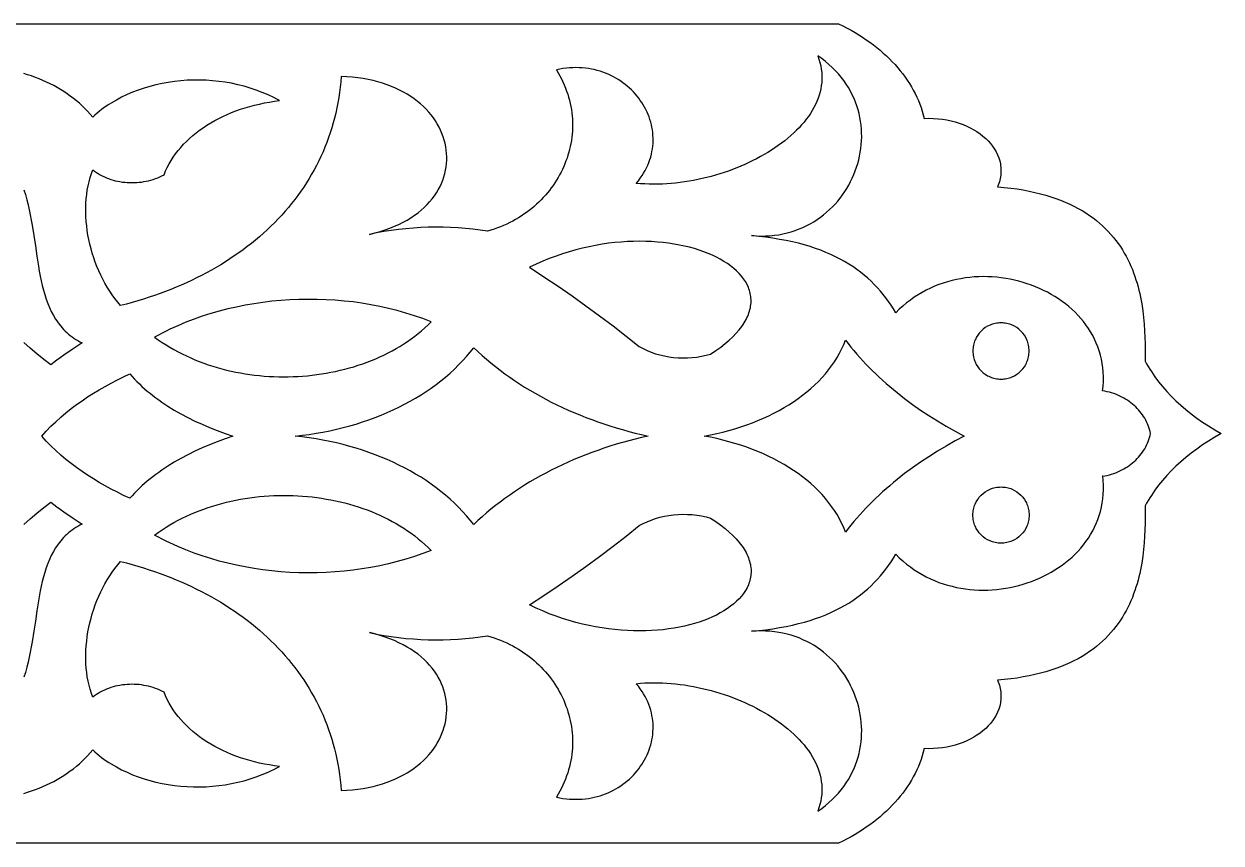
# Model space of a CAD drawing. Extents: x -350 to 350, y -46 to 278.
# Drawn here: x 214.5 to 350, y -46.4 to 46.3 of the extents above; entities that cross this region are included whole.
import ezdxf

# ---------------------------------------------------------------- set-up
doc = ezdxf.new("R2010")
doc.units = 0
doc.layers.add('LAYER_1', color=18, linetype='CONTINUOUS')

msp = doc.modelspace()

# ---------------------------------------------------------------- linework, layer by layer
at = {"layer": 'LAYER_1'}
for points in [[(8.07, 46.3), (306.72, 46.3), (307.2, 46.07), (307.67, 45.83), (308.12, 45.58), (308.57, 45.33), (309.01, 45.06), (309.43, 44.79), (309.85, 44.51), (310.26, 44.23), (310.65, 43.93), (311.03, 43.63), (311.41, 43.33), (311.77, 43.01), (312.12, 42.69), (312.46, 42.37), (312.78, 42.03), (313.1, 41.7), (313.4, 41.35), (313.69, 41), (313.97, 40.65), (314.24, 40.29), (314.49, 39.92), (314.73, 39.55), (314.96, 39.17), (315.17, 38.79), (315.37, 38.41), (315.56, 38.02), (315.74, 37.63), (315.9, 37.23), (316.04, 36.83), (316.18, 36.43), (316.3, 36.02), (316.4, 35.61), (316.93, 35.62), (317.46, 35.61), (317.97, 35.58), (318.47, 35.52), (318.97, 35.44), (319.44, 35.34), (319.91, 35.22), (320.36, 35.08), (320.8, 34.92), (321.22, 34.74), (321.62, 34.54), (322.01, 34.33), (322.37, 34.11), (322.72, 33.86), (323.05, 33.61), (323.36, 33.34), (323.64, 33.06), (323.9, 32.76), (324.14, 32.46), (324.35, 32.14), (324.54, 31.82), (324.7, 31.49), (324.84, 31.15), (324.95, 30.8), (325.03, 30.45), (325.05, 30.27), (325.08, 30.09), (325.09, 29.91), (325.09, 29.72), (325.09, 29.54), (325.08, 29.36), (325.06, 29.17), (325.04, 28.99), (325, 28.8), (324.96, 28.62), (324.91, 28.43), (324.85, 28.24), (324.78, 28.05), (324.7, 27.87), (325.46, 27.8), (326.2, 27.72), (326.91, 27.62), (327.61, 27.51), (328.27, 27.38), (328.92, 27.24), (329.55, 27.09), (330.15, 26.92), (330.74, 26.74), (331.3, 26.55), (331.84, 26.35), (332.37, 26.14), (332.87, 25.91), (333.35, 25.67), (333.82, 25.43), (334.27, 25.17), (334.7, 24.91), (335.11, 24.63), (335.51, 24.35), (335.89, 24.06), (336.25, 23.75), (336.59, 23.45), (336.93, 23.13), (337.24, 22.81), (337.54, 22.48), (337.83, 22.14), (338.1, 21.8), (338.35, 21.45), (338.6, 21.1), (338.83, 20.74), (339.05, 20.37), (339.25, 20.01), (339.44, 19.63), (339.63, 19.26), (339.8, 18.88), (339.96, 18.5), (340.1, 18.12), (340.24, 17.73), (340.37, 17.34), (340.49, 16.95), (340.6, 16.56), (340.7, 16.17), (340.79, 15.78), (340.87, 15.39), (341.02, 14.61), (341.14, 13.84), (341.23, 13.07), (341.3, 12.31), (341.35, 11.56), (341.38, 10.83), (341.4, 10.12), (341.41, 9.43), (341.41, 8.13), (341.57, 7.83), (341.75, 7.54), (341.92, 7.24), (342.11, 6.95), (342.51, 6.37), (342.93, 5.81), (343.38, 5.25), (343.85, 4.71), (344.36, 4.18), (344.89, 3.66), (345.44, 3.15), (346.02, 2.65), (346.63, 2.17), (347.26, 1.7), (347.91, 1.24), (348.58, 0.8), (349.28, 0.37), (350, -0.05), (349.28, -0.47), (348.58, -0.91), (347.91, -1.35), (347.26, -1.81), (346.63, -2.28), (346.02, -2.76), (345.44, -3.26), (344.89, -3.77), (344.36, -4.29), (343.85, -4.82), (343.38, -5.36), (342.93, -5.91), (342.51, -6.48), (342.11, -7.06), (341.92, -7.35), (341.75, -7.64), (341.57, -7.94), (341.41, -8.24), (341.41, -9.54), (341.4, -10.23), (341.38, -10.94), (341.35, -11.67), (341.3, -12.42), (341.23, -13.18), (341.14, -13.94), (341.02, -14.72), (340.87, -15.5), (340.79, -15.89), (340.7, -16.28), (340.6, -16.67), (340.49, -17.06), (340.37, -17.45), (340.24, -17.84), (340.1, -18.22), (339.96, -18.61), (339.8, -18.99), (339.63, -19.37), (339.44, -19.74), (339.25, -20.11), (339.05, -20.48), (338.83, -20.84), (338.6, -21.2), (338.35, -21.56), (338.1, -21.91), (337.83, -22.25), (337.54, -22.58), (337.24, -22.91), (336.93, -23.24), (336.59, -23.55), (336.25, -23.86), (335.89, -24.16), (335.51, -24.46), (335.11, -24.74), (334.7, -25.02), (334.27, -25.28), (333.82, -25.54), (333.35, -25.78), (332.87, -26.02), (332.37, -26.24), (331.84, -26.46), (331.3, -26.66), (330.74, -26.85), (330.15, -27.03), (329.55, -27.19), (328.92, -27.35), (328.27, -27.49), (327.61, -27.61), (326.91, -27.73), (326.2, -27.82), (325.46, -27.91), (324.7, -27.98), (324.78, -28.16), (324.85, -28.35), (324.91, -28.54), (324.96, -28.72), (325, -28.91), (325.04, -29.1), (325.06, -29.28), (325.08, -29.47), (325.09, -29.65), (325.09, -29.83), (325.09, -30.01), (325.08, -30.2), (325.05, -30.38), (325.03, -30.55), (324.95, -30.91), (324.84, -31.25), (324.7, -31.6), (324.54, -31.93), (324.35, -32.25), (324.14, -32.57), (323.9, -32.87), (323.64, -33.16), (323.36, -33.45), (323.05, -33.72), (322.72, -33.97), (322.37, -34.21), (322.01, -34.44), (321.62, -34.65), (321.22, -34.85), (320.8, -35.02), (320.36, -35.18), (319.91, -35.33), (319.44, -35.45), (318.97, -35.55), (318.47, -35.63), (317.97, -35.68), (317.46, -35.72), (316.93, -35.73), (316.4, -35.72), (316.3, -36.13), (316.18, -36.54), (316.04, -36.94), (315.9, -37.34), (315.74, -37.74), (315.56, -38.13), (315.37, -38.52), (315.17, -38.9), (314.96, -39.28), (314.73, -39.66), (314.49, -40.03), (314.24, -40.39), (313.97, -40.75), (313.69, -41.11), (313.4, -41.46), (313.1, -41.8), (312.78, -42.14), (312.46, -42.47), (312.12, -42.8), (311.77, -43.12), (311.41, -43.44), (311.03, -43.74), (310.65, -44.04), (310.26, -44.34), (309.85, -44.62), (309.43, -44.9), (309.01, -45.17), (308.57, -45.44), (308.12, -45.69), (307.67, -45.94), (307.2, -46.18), (306.72, -46.41), (8.07, -46.41)], [(214.49, -40.8), (214.93, -40.66), (215.37, -40.51), (215.8, -40.36), (216.23, -40.19), (216.65, -40.01), (217.07, -39.83), (217.48, -39.63), (217.88, -39.43), (218.27, -39.21), (218.66, -38.99), (219.03, -38.75), (219.4, -38.51), (219.76, -38.25), (220.12, -37.99), (220.46, -37.72), (220.79, -37.43), (221.11, -37.14), (221.42, -36.84), (221.72, -36.52), (222.01, -36.2), (222.29, -35.87), (222.54, -36.09), (222.78, -36.3), (223.04, -36.51), (223.3, -36.71), (223.56, -36.9), (223.83, -37.09), (224.11, -37.28), (224.39, -37.45), (224.97, -37.79), (225.56, -38.11), (226.18, -38.4), (226.8, -38.67), (227.45, -38.92), (228.1, -39.14), (228.77, -39.34), (229.45, -39.52), (230.14, -39.67), (230.84, -39.79), (231.54, -39.89), (232.25, -39.97), (232.97, -40.02), (233.69, -40.05), (234.41, -40.05), (235.13, -40.03), (235.85, -39.98), (236.58, -39.91), (237.29, -39.81), (238.01, -39.68), (238.72, -39.53), (239.42, -39.35), (240.12, -39.15), (240.8, -38.92), (241.48, -38.66), (242.14, -38.38), (242.47, -38.23), (242.8, -38.07), (243.12, -37.9), (243.43, -37.73), (242.86, -37.66), (242.29, -37.57), (241.73, -37.47), (241.17, -37.35), (240.62, -37.22), (240.08, -37.08), (239.55, -36.92), (239.03, -36.75), (238.51, -36.57), (238.01, -36.37), (237.51, -36.16), (237.03, -35.94), (236.56, -35.71), (236.1, -35.47), (235.65, -35.21), (235.22, -34.94), (234.79, -34.67), (234.39, -34.38), (233.99, -34.08), (233.61, -33.77), (233.25, -33.45), (232.9, -33.12), (232.56, -32.78), (232.25, -32.44), (231.95, -32.08), (231.67, -31.71), (231.4, -31.34), (231.16, -30.96), (230.93, -30.57), (230.72, -30.17), (230.53, -29.76), (230.37, -29.35), (230.13, -29.23), (229.89, -29.11), (229.65, -29), (229.4, -28.9), (229.14, -28.82), (228.88, -28.74), (228.62, -28.67), (228.36, -28.61), (228.09, -28.56), (227.82, -28.52), (227.55, -28.48), (227.28, -28.46), (227, -28.45), (226.73, -28.44), (226.46, -28.45), (226.19, -28.46), (225.92, -28.49), (225.65, -28.52), (225.38, -28.56), (225.11, -28.61), (224.85, -28.67), (224.59, -28.74), (224.34, -28.82), (224.09, -28.9), (223.85, -29), (223.61, -29.1), (223.37, -29.21), (223.15, -29.34), (222.92, -29.47), (222.71, -29.6), (222.51, -29.75), (222.31, -29.91), (222.15, -29.47), (222, -29.01), (221.88, -28.55), (221.77, -28.08), (221.68, -27.6), (221.61, -27.11), (221.56, -26.61), (221.52, -26.11), (221.5, -25.61), (221.5, -25.1), (221.52, -24.58), (221.56, -24.07), (221.61, -23.55), (221.67, -23.03), (221.76, -22.51), (221.86, -21.99), (221.97, -21.48), (222.1, -20.97), (222.25, -20.46), (222.41, -19.95), (222.58, -19.45), (222.77, -18.96), (222.98, -18.47), (223.2, -17.99), (223.43, -17.52), (223.68, -17.06), (223.94, -16.61), (224.22, -16.17), (224.5, -15.74), (224.8, -15.33), (225.12, -14.93), (225.45, -14.54), (226.1, -14.71), (226.75, -14.89), (227.4, -15.07), (228.04, -15.26), (228.67, -15.47), (229.3, -15.68), (229.92, -15.89), (230.53, -16.12), (231.13, -16.36), (231.73, -16.6), (232.32, -16.85), (232.91, -17.11), (233.48, -17.38), (234.05, -17.66), (234.62, -17.94), (235.17, -18.23), (235.72, -18.53), (236.25, -18.84), (236.78, -19.15), (237.31, -19.48), (237.82, -19.81), (238.32, -20.14), (238.82, -20.49), (239.31, -20.84), (239.79, -21.2), (240.26, -21.57), (240.72, -21.95), (241.17, -22.33), (241.62, -22.72), (242.05, -23.12), (242.47, -23.52), (242.89, -23.93), (243.29, -24.35), (243.69, -24.77), (244.07, -25.21), (244.45, -25.64), (244.81, -26.09), (245.17, -26.54), (245.51, -27), (245.85, -27.47), (246.17, -27.94), (246.48, -28.42), (246.78, -28.9), (247.07, -29.39), (247.35, -29.89), (247.62, -30.39), (247.88, -30.9), (248.12, -31.42), (248.36, -31.94), (248.58, -32.47), (248.79, -33), (248.99, -33.54), (249.18, -34.09), (249.35, -34.64), (249.51, -35.2), (249.66, -35.76), (249.8, -36.33), (249.92, -36.9), (250.04, -37.48), (250.14, -38.07), (250.22, -38.66), (250.3, -39.25), (250.36, -39.85), (250.4, -40.46), (251.05, -40.43), (251.68, -40.38), (252.29, -40.31), (252.89, -40.23), (253.47, -40.12), (254.03, -40), (254.57, -39.86), (255.1, -39.7), (255.61, -39.53), (256.1, -39.34), (256.58, -39.14), (257.03, -38.92), (257.47, -38.69), (257.89, -38.45), (258.29, -38.2), (258.68, -37.93), (259.04, -37.65), (259.39, -37.36), (259.72, -37.06), (260.03, -36.75), (260.32, -36.44), (260.59, -36.11), (260.85, -35.78), (261.08, -35.44), (261.29, -35.09), (261.49, -34.73), (261.67, -34.38), (261.82, -34.01), (261.96, -33.64), (262.08, -33.27), (262.18, -32.9), (262.25, -32.52), (262.31, -32.14), (262.35, -31.76), (262.37, -31.38), (262.36, -31), (262.34, -30.62), (262.3, -30.24), (262.23, -29.86), (262.15, -29.48), (262.04, -29.11), (261.92, -28.74), (261.77, -28.37), (261.6, -28.01), (261.41, -27.65), (261.2, -27.3), (260.96, -26.95), (260.71, -26.61), (260.43, -26.28), (260.13, -25.96), (259.81, -25.65), (259.47, -25.34), (259.11, -25.04), (258.72, -24.76), (258.31, -24.48), (257.88, -24.22), (257.43, -23.97), (256.95, -23.73), (256.45, -23.5), (255.93, -23.29), (255.38, -23.09), (254.82, -22.91), (254.23, -22.74), (253.61, -22.59), (254.43, -22.76), (255.25, -22.91), (256.08, -23.04), (256.92, -23.15), (257.75, -23.24), (258.59, -23.31), (259.43, -23.36), (260.27, -23.4), (261.11, -23.41), (261.96, -23.4), (262.8, -23.38), (263.64, -23.33), (264.48, -23.27), (265.31, -23.18), (266.14, -23.08), (266.97, -22.96), (267.35, -23.07), (267.72, -23.19), (268.09, -23.32), (268.45, -23.46), (268.8, -23.61), (269.15, -23.76), (269.49, -23.93), (269.83, -24.1), (270.16, -24.28), (270.48, -24.47), (270.79, -24.67), (271.1, -24.87), (271.4, -25.08), (271.69, -25.3), (271.98, -25.53), (272.25, -25.76), (272.52, -26), (272.79, -26.24), (273.04, -26.5), (273.29, -26.75), (273.53, -27.02), (273.76, -27.29), (273.98, -27.56), (274.2, -27.84), (274.4, -28.13), (274.6, -28.42), (274.79, -28.71), (274.97, -29.01), (275.14, -29.32), (275.3, -29.63), (275.46, -29.94), (275.6, -30.25), (275.74, -30.57), (275.86, -30.9), (275.98, -31.22), (276.08, -31.55), (276.18, -31.88), (276.27, -32.22), (276.35, -32.55), (276.41, -32.89), (276.47, -33.23), (276.52, -33.58), (276.56, -33.92), (276.58, -34.27), (276.6, -34.61), (276.6, -34.96), (276.6, -35.31), (276.58, -35.66), (276.56, -36.01), (276.52, -36.36), (276.47, -36.71), (276.41, -37.06), (276.34, -37.42), (276.25, -37.77), (276.16, -38.12), (276.05, -38.46), (275.93, -38.81), (275.8, -39.16), (275.66, -39.5), (275.51, -39.85), (275.34, -40.19), (275.16, -40.53), (274.97, -40.87), (274.77, -41.2), (275.15, -41.28), (275.52, -41.35), (275.9, -41.4), (276.27, -41.44), (276.63, -41.46), (276.99, -41.46), (277.35, -41.46), (277.7, -41.44), (278.05, -41.41), (278.39, -41.36), (278.73, -41.3), (279.06, -41.23), (279.39, -41.15), (279.71, -41.06), (280.02, -40.96), (280.33, -40.84), (280.64, -40.71), (280.93, -40.58), (281.22, -40.43), (281.5, -40.28), (281.78, -40.11), (282.05, -39.94), (282.31, -39.75), (282.56, -39.56), (282.8, -39.36), (283.04, -39.16), (283.27, -38.94), (283.49, -38.72), (283.7, -38.49), (283.9, -38.25), (284.09, -38.01), (284.27, -37.76), (284.44, -37.51), (284.61, -37.25), (284.76, -36.98), (284.9, -36.71), (285.03, -36.44), (285.15, -36.16), (285.26, -35.87), (285.36, -35.59), (285.45, -35.3), (285.52, -35), (285.59, -34.71), (285.64, -34.41), (285.68, -34.11), (285.7, -33.81), (285.72, -33.5), (285.72, -33.2), (285.71, -32.89), (285.68, -32.58), (285.64, -32.27), (285.59, -31.97), (285.53, -31.66), (285.45, -31.35), (285.35, -31.04), (285.24, -30.74), (285.12, -30.44), (284.98, -30.13), (284.82, -29.83), (284.65, -29.53), (284.47, -29.24), (284.27, -28.95), (284.05, -28.66), (283.81, -28.37), (284.3, -28.33), (284.78, -28.29), (285.27, -28.27), (285.77, -28.27), (286.27, -28.27), (286.77, -28.28), (287.27, -28.31), (287.77, -28.35), (288.27, -28.39), (288.78, -28.45), (289.28, -28.52), (289.79, -28.6), (290.29, -28.69), (290.79, -28.79), (291.29, -28.9), (291.79, -29.02), (292.29, -29.15), (292.78, -29.29), (293.27, -29.44), (293.76, -29.6), (294.24, -29.76), (294.71, -29.94), (295.18, -30.12), (295.65, -30.31), (296.11, -30.51), (296.56, -30.72), (297.01, -30.93), (297.44, -31.16), (297.87, -31.39), (298.3, -31.63), (298.71, -31.87), (299.11, -32.12), (299.5, -32.38), (299.89, -32.65), (300.26, -32.92), (300.62, -33.2), (300.97, -33.48), (301.31, -33.77), (301.63, -34.07), (301.94, -34.37), (302.24, -34.67), (302.53, -34.98), (302.8, -35.3), (303.05, -35.62), (303.29, -35.95), (303.52, -36.28), (303.72, -36.62), (303.92, -36.96), (304.09, -37.3), (304.25, -37.65), (304.39, -38), (304.51, -38.35), (304.61, -38.71), (304.69, -39.07), (304.75, -39.43), (304.8, -39.8), (304.82, -40.17), (304.82, -40.54), (304.8, -40.91), (304.75, -41.29), (304.69, -41.67), (304.6, -42.05), (304.49, -42.43), (304.35, -42.81), (304.8, -42.49), (305.22, -42.17), (305.62, -41.83), (306, -41.48), (306.35, -41.12), (306.69, -40.76), (307, -40.38), (307.3, -40), (307.57, -39.6), (307.82, -39.21), (308.05, -38.8), (308.26, -38.39), (308.46, -37.97), (308.63, -37.55), (308.78, -37.13), (308.91, -36.7), (309.03, -36.27), (309.12, -35.83), (309.2, -35.39), (309.26, -34.96), (309.3, -34.52), (309.32, -34.08), (309.33, -33.64), (309.31, -33.2), (309.28, -32.76), (309.23, -32.32), (309.17, -31.89), (309.09, -31.46), (308.99, -31.03), (308.88, -30.61), (308.75, -30.19), (308.6, -29.77), (308.44, -29.37), (308.26, -28.96), (308.07, -28.57), (307.86, -28.18), (307.64, -27.8), (307.4, -27.42), (307.15, -27.06), (306.89, -26.71), (306.61, -26.36), (306.32, -26.03), (306.01, -25.71), (305.69, -25.39), (305.36, -25.1), (305.01, -24.81), (304.65, -24.54), (304.28, -24.28), (303.9, -24.03), (303.51, -23.8), (303.1, -23.59), (302.68, -23.39), (302.25, -23.2), (301.81, -23.04), (301.36, -22.89), (300.9, -22.76), (300.42, -22.65), (299.94, -22.56), (299.45, -22.49), (298.94, -22.44), (298.43, -22.41), (297.91, -22.4), (297.38, -22.41), (296.84, -22.44), (297.68, -22.36), (298.49, -22.27), (299.28, -22.15), (300.04, -22.03), (300.78, -21.89), (301.49, -21.74), (302.18, -21.57), (302.84, -21.4), (303.49, -21.21), (304.11, -21), (304.71, -20.79), (305.28, -20.56), (305.84, -20.32), (306.38, -20.06), (306.89, -19.8), (307.39, -19.52), (307.87, -19.24), (308.33, -18.94), (308.78, -18.63), (309.2, -18.31), (309.61, -17.98), (310.01, -17.64), (310.39, -17.29), (310.75, -16.93), (311.1, -16.56), (311.44, -16.18), (311.76, -15.79), (312.07, -15.4), (312.37, -14.99), (312.65, -14.57), (312.93, -14.15), (313.19, -13.72), (313.58, -14.11), (313.99, -14.48), (314.41, -14.83), (314.84, -15.16), (315.27, -15.47), (315.72, -15.76), (316.17, -16.02), (316.64, -16.27), (317.11, -16.5), (317.58, -16.71), (318.07, -16.9), (318.55, -17.07), (319.05, -17.22), (319.55, -17.35), (320.05, -17.47), (320.55, -17.56), (321.06, -17.64), (321.57, -17.7), (322.07, -17.75), (322.59, -17.77), (323.1, -17.78), (323.61, -17.77), (324.11, -17.75), (324.62, -17.7), (325.13, -17.65), (325.63, -17.57), (326.13, -17.48), (326.62, -17.38), (327.11, -17.25), (327.59, -17.12), (328.07, -16.97), (328.54, -16.8), (329.01, -16.62), (329.46, -16.42), (329.91, -16.21), (330.35, -15.99), (330.78, -15.75), (331.2, -15.5), (331.61, -15.23), (332.01, -14.95), (332.4, -14.66), (332.77, -14.36), (333.13, -14.04), (333.48, -13.71), (333.81, -13.37), (334.13, -13.02), (334.43, -12.65), (334.71, -12.28), (334.98, -11.89), (335.23, -11.49), (335.47, -11.08), (335.68, -10.66), (335.88, -10.23), (336.06, -9.78), (336.21, -9.33), (336.35, -8.87), (336.46, -8.4), (336.55, -7.92), (336.62, -7.43), (336.67, -6.93), (336.69, -6.42), (336.69, -5.91), (336.66, -5.38), (336.61, -4.85), (336.61, -4.89), (336.6, -4.89), (336.86, -4.85), (337.11, -4.79), (337.36, -4.73), (337.61, -4.65), (337.85, -4.58), (338.09, -4.49), (338.32, -4.39), (338.55, -4.29), (338.77, -4.18), (338.99, -4.06), (339.2, -3.94), (339.41, -3.81), (339.61, -3.67), (339.8, -3.53), (339.99, -3.38), (340.17, -3.22), (340.34, -3.06), (340.51, -2.89), (340.67, -2.72), (340.82, -2.54), (340.97, -2.36), (341.11, -2.17), (341.23, -1.98), (341.36, -1.78), (341.47, -1.58), (341.57, -1.37), (341.67, -1.16), (341.76, -0.95), (341.83, -0.73), (341.9, -0.51), (341.96, -0.28), (342.01, -0.05), (341.96, 0.17), (341.9, 0.4), (341.83, 0.62), (341.76, 0.84), (341.67, 1.05), (341.57, 1.26), (341.47, 1.47), (341.36, 1.67), (341.23, 1.87), (341.11, 2.06), (340.97, 2.25), (340.82, 2.44), (340.67, 2.61), (340.51, 2.79), (340.34, 2.95), (340.17, 3.12), (339.99, 3.27), (339.8, 3.42), (339.61, 3.56), (339.41, 3.7), (339.2, 3.83), (338.99, 3.96), (338.77, 4.07), (338.55, 4.18), (338.32, 4.28), (338.09, 4.38), (337.85, 4.47), (337.61, 4.55), (337.36, 4.62), (337.11, 4.68), (336.86, 4.74), (336.6, 4.78), (336.65, 5.32), (336.68, 5.85), (336.69, 6.37), (336.66, 6.88), (336.62, 7.38), (336.55, 7.87), (336.46, 8.35), (336.34, 8.82), (336.21, 9.29), (336.05, 9.74), (335.88, 10.18), (335.68, 10.61), (335.47, 11.03), (335.23, 11.44), (334.98, 11.84), (334.71, 12.23), (334.43, 12.61), (334.12, 12.97), (333.81, 13.32), (333.47, 13.67), (333.13, 13.99), (332.77, 14.31), (332.39, 14.61), (332.01, 14.9), (331.61, 15.18), (331.2, 15.44), (330.78, 15.69), (330.35, 15.93), (329.91, 16.15), (329.46, 16.36), (329.01, 16.56), (328.54, 16.74), (328.07, 16.9), (327.59, 17.05), (327.11, 17.19), (326.62, 17.31), (326.13, 17.41), (325.63, 17.5), (325.13, 17.57), (324.62, 17.63), (324.11, 17.67), (323.61, 17.69), (323.1, 17.7), (322.59, 17.69), (322.07, 17.66), (321.57, 17.61), (321.06, 17.55), (320.55, 17.47), (320.05, 17.37), (319.55, 17.26), (319.05, 17.12), (318.55, 16.97), (318.07, 16.8), (317.58, 16.61), (317.11, 16.4), (316.64, 16.17), (316.17, 15.92), (315.72, 15.65), (315.27, 15.36), (314.84, 15.05), (314.41, 14.72), (313.99, 14.37), (313.58, 14), (313.19, 13.61), (312.93, 14.04), (312.65, 14.47), (312.37, 14.88), (312.07, 15.29), (311.76, 15.69), (311.44, 16.07), (311.1, 16.45), (310.75, 16.82), (310.39, 17.18), (310.01, 17.53), (309.61, 17.87), (309.2, 18.2), (308.78, 18.52), (308.33, 18.83), (307.87, 19.13), (307.39, 19.42), (306.89, 19.69), (306.38, 19.96), (305.84, 20.21), (305.28, 20.45), (304.71, 20.68), (304.11, 20.89), (303.49, 21.1), (302.84, 21.29), (302.18, 21.47), (301.49, 21.63), (300.78, 21.78), (300.04, 21.92), (299.28, 22.05), (298.49, 22.16), (297.68, 22.25), (296.84, 22.34), (297.38, 22.3), (297.91, 22.29), (298.43, 22.3), (298.94, 22.33), (299.45, 22.38), (299.94, 22.45), (300.42, 22.54), (300.9, 22.65), (301.36, 22.78), (301.81, 22.93), (302.25, 23.1), (302.68, 23.28), (303.1, 23.48), (303.51, 23.69), (303.9, 23.92), (304.28, 24.17), (304.65, 24.43), (305.01, 24.7), (305.36, 24.99), (305.69, 25.29), (306.01, 25.6), (306.32, 25.92), (306.61, 26.25), (306.89, 26.6), (307.15, 26.95), (307.4, 27.32), (307.64, 27.69), (307.86, 28.07), (308.07, 28.46), (308.26, 28.85), (308.44, 29.26), (308.6, 29.67), (308.75, 30.08), (308.88, 30.5), (308.99, 30.92), (309.09, 31.35), (309.17, 31.78), (309.23, 32.22), (309.28, 32.65), (309.31, 33.09), (309.33, 33.53), (309.32, 33.97), (309.3, 34.41), (309.26, 34.85), (309.2, 35.29), (309.12, 35.72), (309.03, 36.16), (308.91, 36.59), (308.78, 37.02), (308.63, 37.45), (308.46, 37.87), (308.26, 38.28), (308.05, 38.69), (307.82, 39.1), (307.57, 39.5), (307.3, 39.89), (307, 40.27), (306.69, 40.65), (306.35, 41.01), (306, 41.37), (305.62, 41.72), (305.22, 42.06), (304.8, 42.39), (304.35, 42.7), (304.49, 42.32), (304.6, 41.94), (304.69, 41.56), (304.75, 41.18), (304.8, 40.81), (304.82, 40.43), (304.82, 40.06), (304.8, 39.69), (304.75, 39.32), (304.69, 38.96), (304.61, 38.6), (304.51, 38.24), (304.39, 37.89), (304.25, 37.54), (304.09, 37.19), (303.92, 36.85), (303.72, 36.51), (303.52, 36.17), (303.29, 35.84), (303.05, 35.52), (302.8, 35.19), (302.53, 34.88), (302.24, 34.56), (301.94, 34.26), (301.63, 33.96), (301.31, 33.66), (300.97, 33.37), (300.62, 33.09), (300.26, 32.81), (299.89, 32.54), (299.5, 32.27), (299.11, 32.01), (298.71, 31.76), (298.3, 31.52), (297.87, 31.28), (297.44, 31.05), (297.01, 30.83), (296.56, 30.61), (296.11, 30.4), (295.65, 30.2), (295.18, 30.01), (294.71, 29.83), (294.24, 29.65), (293.76, 29.49), (293.27, 29.33), (292.78, 29.18), (292.29, 29.04), (291.79, 28.92), (291.29, 28.8), (290.79, 28.69), (290.29, 28.58), (289.79, 28.49), (289.28, 28.42), (288.78, 28.35), (288.27, 28.29), (287.77, 28.24), (287.27, 28.2), (286.77, 28.18), (286.27, 28.16), (285.77, 28.16), (285.27, 28.17), (284.78, 28.19), (284.3, 28.22), (283.81, 28.26), (284.05, 28.55), (284.27, 28.84), (284.47, 29.13), (284.65, 29.43), (284.82, 29.72), (284.98, 30.02), (285.12, 30.33), (285.24, 30.63), (285.35, 30.94), (285.45, 31.24), (285.53, 31.55), (285.59, 31.86), (285.64, 32.17), (285.68, 32.47), (285.71, 32.78), (285.72, 33.09), (285.72, 33.39), (285.7, 33.7), (285.68, 34), (285.64, 34.3), (285.59, 34.6), (285.52, 34.9), (285.45, 35.19), (285.36, 35.48), (285.26, 35.77), (285.15, 36.05), (285.03, 36.33), (284.9, 36.6), (284.76, 36.87), (284.61, 37.14), (284.44, 37.4), (284.27, 37.65), (284.09, 37.9), (283.9, 38.14), (283.7, 38.38), (283.49, 38.61), (283.27, 38.83), (283.04, 39.05), (282.8, 39.26), (282.56, 39.46), (282.31, 39.65), (282.05, 39.83), (281.78, 40), (281.5, 40.17), (281.22, 40.32), (280.93, 40.47), (280.64, 40.61), (280.33, 40.73), (280.02, 40.85), (279.71, 40.95), (279.39, 41.04), (279.06, 41.13), (278.73, 41.2), (278.39, 41.25), (278.05, 41.3), (277.7, 41.33), (277.35, 41.35), (276.99, 41.36), (276.63, 41.35), (276.27, 41.33), (275.9, 41.29), (275.52, 41.24), (275.15, 41.18), (274.77, 41.1), (274.97, 40.76), (275.16, 40.42), (275.34, 40.08), (275.51, 39.74), (275.66, 39.4), (275.8, 39.05), (275.93, 38.7), (276.05, 38.36), (276.16, 38.01), (276.25, 37.66), (276.34, 37.31), (276.41, 36.96), (276.47, 36.61), (276.52, 36.25), (276.56, 35.9), (276.58, 35.55), (276.6, 35.2), (276.6, 34.85), (276.6, 34.5), (276.58, 34.16), (276.56, 33.81), (276.52, 33.47), (276.47, 33.12), (276.41, 32.78), (276.35, 32.44), (276.27, 32.11), (276.18, 31.77), (276.08, 31.44), (275.98, 31.11), (275.86, 30.79), (275.74, 30.46), (275.6, 30.15), (275.46, 29.83), (275.3, 29.52), (275.14, 29.21), (274.97, 28.91), (274.79, 28.61), (274.6, 28.31), (274.4, 28.02), (274.2, 27.74), (273.98, 27.46), (273.76, 27.18), (273.53, 26.91), (273.29, 26.65), (273.04, 26.39), (272.79, 26.14), (272.52, 25.89), (272.25, 25.65), (271.98, 25.42), (271.69, 25.19), (271.4, 24.97), (271.1, 24.76), (270.79, 24.56), (270.48, 24.36), (270.16, 24.17), (269.83, 23.99), (269.49, 23.82), (269.15, 23.65), (268.8, 23.5), (268.45, 23.35), (268.09, 23.21), (267.72, 23.08), (267.35, 22.96), (266.97, 22.85), (266.14, 22.97), (265.31, 23.08), (264.48, 23.16), (263.64, 23.23), (262.8, 23.27), (261.96, 23.3), (261.11, 23.3), (260.27, 23.29), (259.43, 23.26), (258.59, 23.2), (257.75, 23.13), (256.92, 23.04), (256.08, 22.93), (255.25, 22.8), (254.43, 22.65), (253.61, 22.48), (254.23, 22.64), (254.82, 22.8), (255.38, 22.99), (255.93, 23.18), (256.45, 23.4), (256.95, 23.62), (257.43, 23.86), (257.88, 24.11), (258.31, 24.37), (258.72, 24.65), (259.11, 24.94), (259.47, 25.23), (259.81, 25.54), (260.13, 25.85), (260.43, 26.18), (260.71, 26.51), (260.96, 26.85), (261.2, 27.19), (261.41, 27.54), (261.6, 27.9), (261.77, 28.26), (261.92, 28.63), (262.04, 29), (262.15, 29.37), (262.23, 29.75), (262.3, 30.13), (262.34, 30.51), (262.36, 30.89), (262.37, 31.27), (262.35, 31.65), (262.31, 32.03), (262.25, 32.41), (262.18, 32.79), (262.08, 33.16), (261.96, 33.54), (261.82, 33.9), (261.67, 34.27), (261.49, 34.63), (261.29, 34.98), (261.08, 35.33), (260.85, 35.67), (260.59, 36), (260.32, 36.33), (260.03, 36.65), (259.72, 36.95), (259.39, 37.25), (259.04, 37.54), (258.68, 37.82), (258.29, 38.09), (257.89, 38.34), (257.47, 38.59), (257.03, 38.82), (256.58, 39.03), (256.1, 39.24), (255.61, 39.42), (255.1, 39.59), (254.57, 39.75), (254.03, 39.89), (253.47, 40.01), (252.89, 40.12), (252.29, 40.21), (251.68, 40.27), (251.05, 40.32), (250.4, 40.35), (250.36, 39.75), (250.3, 39.14), (250.22, 38.55), (250.14, 37.96), (250.04, 37.37), (249.92, 36.79), (249.8, 36.22), (249.66, 35.65), (249.51, 35.09), (249.35, 34.53), (249.18, 33.98), (248.99, 33.43), (248.79, 32.89), (248.58, 32.36), (248.36, 31.83), (248.12, 31.31), (247.88, 30.79), (247.62, 30.28), (247.35, 29.78), (247.07, 29.28), (246.78, 28.79), (246.48, 28.31), (246.17, 27.83), (245.85, 27.36), (245.51, 26.89), (245.17, 26.43), (244.81, 25.98), (244.45, 25.54), (244.07, 25.1), (243.69, 24.67), (243.29, 24.24), (242.89, 23.82), (242.47, 23.41), (242.05, 23.01), (241.62, 22.61), (241.17, 22.22), (240.72, 21.84), (240.26, 21.46), (239.79, 21.1), (239.31, 20.74), (238.82, 20.38), (238.32, 20.04), (237.82, 19.7), (237.31, 19.37), (236.78, 19.05), (236.25, 18.73), (235.72, 18.42), (235.17, 18.12), (234.62, 17.83), (234.05, 17.55), (233.48, 17.27), (232.91, 17), (232.32, 16.74), (231.73, 16.49), (231.13, 16.25), (230.53, 16.01), (229.92, 15.79), (229.3, 15.57), (228.67, 15.36), (228.04, 15.16), (227.4, 14.96), (226.75, 14.78), (226.1, 14.6), (225.45, 14.43), (225.12, 14.82), (224.8, 15.22), (224.5, 15.64), (224.22, 16.06), (223.94, 16.5), (223.68, 16.95), (223.43, 17.41), (223.2, 17.88), (222.98, 18.36), (222.77, 18.85), (222.58, 19.34), (222.41, 19.84), (222.25, 20.35), (222.1, 20.86), (221.97, 21.37), (221.86, 21.89), (221.76, 22.4), (221.67, 22.92), (221.61, 23.44), (221.56, 23.96), (221.52, 24.48), (221.5, 24.99), (221.5, 25.5), (221.52, 26.01), (221.56, 26.51), (221.61, 27), (221.68, 27.49), (221.77, 27.97), (221.88, 28.44), (222, 28.91), (222.15, 29.36), (222.31, 29.8), (222.51, 29.64), (222.71, 29.5), (222.92, 29.36), (223.15, 29.23), (223.37, 29.11), (223.61, 28.99), (223.85, 28.89), (224.09, 28.79), (224.34, 28.71), (224.59, 28.63), (224.85, 28.56), (225.11, 28.5), (225.38, 28.45), (225.65, 28.41), (225.92, 28.38), (226.19, 28.36), (226.46, 28.34), (226.73, 28.34), (227, 28.34), (227.28, 28.35), (227.55, 28.38), (227.82, 28.41), (228.09, 28.45), (228.36, 28.5), (228.62, 28.56), (228.88, 28.63), (229.14, 28.71), (229.4, 28.8), (229.65, 28.89), (229.89, 29), (230.13, 29.12), (230.37, 29.24), (230.53, 29.66), (230.72, 30.06), (230.93, 30.46), (231.16, 30.85), (231.4, 31.23), (231.67, 31.61), (231.95, 31.97), (232.25, 32.33), (232.56, 32.68), (232.9, 33.01), (233.25, 33.34), (233.61, 33.66), (233.99, 33.97), (234.39, 34.27), (234.79, 34.56), (235.22, 34.84), (235.65, 35.1), (236.1, 35.36), (236.56, 35.6), (237.03, 35.84), (237.51, 36.06), (238.01, 36.26), (238.51, 36.46), (239.03, 36.64), (239.55, 36.81), (240.08, 36.97), (240.62, 37.11), (241.17, 37.24), (241.73, 37.36), (242.29, 37.46), (242.86, 37.55), (243.43, 37.62), (243.12, 37.79), (242.8, 37.96), (242.14, 38.27), (241.48, 38.55), (240.8, 38.81), (240.12, 39.04), (239.42, 39.25), (238.72, 39.42), (238.01, 39.58), (237.29, 39.7), (236.58, 39.8), (235.85, 39.87), (235.13, 39.92), (234.41, 39.95), (233.69, 39.94), (232.97, 39.92), (232.25, 39.86), (231.54, 39.79), (230.84, 39.68), (230.14, 39.56), (229.45, 39.41), (228.77, 39.23), (228.1, 39.03), (227.45, 38.81), (226.8, 38.57), (226.18, 38.3), (225.56, 38), (224.97, 37.69), (224.39, 37.35), (224.11, 37.17), (223.83, 36.98), (223.56, 36.8), (223.3, 36.6), (223.04, 36.4), (222.78, 36.19), (222.54, 35.98), (222.29, 35.76), (222.01, 36.09), (221.72, 36.42), (221.42, 36.73), (221.11, 37.03), (220.79, 37.32), (220.46, 37.61), (220.12, 37.88), (219.76, 38.14), (219.4, 38.4), (219.03, 38.64), (218.66, 38.88), (218.27, 39.1), (217.88, 39.32), (217.48, 39.52), (217.07, 39.72), (216.65, 39.91), (216.23, 40.08), (215.8, 40.25), (215.37, 40.41), (214.93, 40.55), (214.49, 40.69)], [(214.49, 27.54), (214.67, 26.98), (214.83, 26.41), (214.98, 25.84), (215.11, 25.26), (215.23, 24.68), (215.34, 24.09), (215.45, 23.51), (215.63, 22.34), (215.81, 21.17), (215.98, 20.01), (216.16, 18.88), (216.25, 18.32), (216.35, 17.77), (216.47, 17.23), (216.59, 16.69), (216.72, 16.17), (216.86, 15.66), (217.02, 15.16), (217.2, 14.67), (217.39, 14.2), (217.61, 13.75), (217.84, 13.31), (218.09, 12.88), (218.23, 12.68), (218.37, 12.47), (218.52, 12.28), (218.67, 12.09), (218.83, 11.9), (219, 11.72), (219.18, 11.54), (219.36, 11.37), (219.55, 11.2), (219.75, 11.04), (219.95, 10.89), (220.17, 10.74), (220.39, 10.6), (220.62, 10.46), (220.85, 10.33), (221.1, 10.2), (219.96, 9.46), (219.02, 8.81), (218.61, 8.52), (218.23, 8.24), (217.88, 7.97), (217.56, 7.71), (216.76, 8.32), (215.98, 8.95), (215.23, 9.59), (214.5, 10.25)], [(214.5, -10.36), (215.23, -9.7), (215.98, -9.06), (216.76, -8.43), (217.56, -7.82), (217.88, -8.08), (218.23, -8.35), (218.61, -8.63), (219.02, -8.92), (219.96, -9.56), (221.1, -10.31), (220.85, -10.44), (220.62, -10.57), (220.39, -10.7), (220.17, -10.85), (219.95, -11), (219.75, -11.15), (219.55, -11.31), (219.36, -11.48), (219.18, -11.65), (219, -11.83), (218.83, -12.01), (218.67, -12.19), (218.52, -12.39), (218.37, -12.58), (218.09, -12.99), (217.84, -13.41), (217.61, -13.85), (217.39, -14.31), (217.2, -14.78), (217.02, -15.27), (216.86, -15.77), (216.72, -16.28), (216.59, -16.8), (216.47, -17.33), (216.35, -17.88), (216.16, -18.99), (215.98, -20.12), (215.81, -21.28), (215.63, -22.44), (215.45, -23.62), (215.34, -24.2), (215.23, -24.79), (215.11, -25.37), (214.98, -25.94), (214.83, -26.52), (214.67, -27.09), (214.49, -27.65)]]:
    msp.add_lwpolyline(points, dxfattribs=at)
for points in [[(284.16, 9.79), (284.59, 9.55), (285.04, 9.34), (285.51, 9.15), (285.99, 8.98), (286.48, 8.84), (286.99, 8.72), (287.5, 8.63), (288.02, 8.56), (288.54, 8.52), (289.07, 8.5), (289.6, 8.51), (290.14, 8.54), (290.67, 8.6), (291.19, 8.69), (291.72, 8.8), (292.23, 8.94), (292.82, 9.33), (293.37, 9.72), (293.88, 10.12), (294.34, 10.51), (294.76, 10.9), (295.13, 11.29), (295.47, 11.68), (295.62, 11.88), (295.77, 12.07), (295.9, 12.27), (296.03, 12.46), (296.14, 12.65), (296.25, 12.84), (296.34, 13.04), (296.43, 13.23), (296.51, 13.42), (296.57, 13.61), (296.63, 13.79), (296.68, 13.98), (296.73, 14.17), (296.76, 14.35), (296.78, 14.54), (296.8, 14.72), (296.8, 14.9), (296.8, 15.08), (296.79, 15.26), (296.78, 15.44), (296.75, 15.62), (296.72, 15.79), (296.67, 15.97), (296.62, 16.14), (296.57, 16.31), (296.5, 16.48), (296.35, 16.81), (296.17, 17.14), (295.95, 17.45), (295.72, 17.76), (295.45, 18.06), (295.16, 18.36), (294.84, 18.64), (294.49, 18.91), (294.13, 19.18), (293.74, 19.43), (293.32, 19.67), (292.88, 19.9), (292.43, 20.12), (291.95, 20.32), (291.45, 20.52), (290.93, 20.7), (290.4, 20.87), (289.85, 21.02), (289.28, 21.16), (288.69, 21.28), (288.09, 21.39), (287.47, 21.48), (286.84, 21.56), (286.2, 21.62), (285.55, 21.67), (284.88, 21.69), (284.2, 21.7), (283.51, 21.69), (282.81, 21.67), (282.11, 21.62), (281.39, 21.55), (280.67, 21.47), (279.94, 21.36), (279.21, 21.24), (278.47, 21.09), (277.73, 20.92), (276.98, 20.73), (276.23, 20.52), (275.48, 20.29), (274.73, 20.03), (273.97, 19.75), (273.22, 19.44), (272.47, 19.11), (271.72, 18.76), (273.35, 17.69), (274.96, 16.61), (276.55, 15.52), (278.11, 14.4), (279.66, 13.27), (281.18, 12.12), (282.68, 10.96)], [(229.3, 10.86), (229.72, 10.55), (230.15, 10.26), (230.59, 9.97), (231.04, 9.7), (231.49, 9.44), (231.96, 9.19), (232.42, 8.95), (232.9, 8.72), (233.38, 8.5), (233.87, 8.29), (234.36, 8.09), (234.86, 7.91), (235.37, 7.73), (235.88, 7.56), (236.39, 7.41), (236.91, 7.27), (237.43, 7.13), (237.95, 7.01), (238.48, 6.9), (239.01, 6.8), (239.55, 6.71), (240.09, 6.63), (240.62, 6.56), (241.16, 6.5), (241.71, 6.45), (242.25, 6.41), (242.79, 6.39), (243.34, 6.37), (243.88, 6.36), (244.42, 6.37), (244.97, 6.38), (245.51, 6.41), (246.05, 6.44), (246.59, 6.49), (247.13, 6.54), (247.67, 6.61), (248.2, 6.69), (248.73, 6.77), (249.26, 6.87), (249.79, 6.98), (250.31, 7.1), (250.83, 7.22), (251.34, 7.36), (251.85, 7.51), (252.35, 7.67), (252.85, 7.84), (253.35, 8.02), (253.84, 8.21), (254.32, 8.41), (254.79, 8.61), (255.26, 8.83), (255.72, 9.06), (256.18, 9.3), (256.63, 9.55), (257.07, 9.81), (257.5, 10.08), (257.92, 10.36), (258.33, 10.65), (258.74, 10.95), (259.13, 11.26), (259.52, 11.58), (259.89, 11.91), (260.26, 12.24), (260.61, 12.59), (259.67, 12.95), (258.71, 13.28), (257.74, 13.58), (256.76, 13.85), (255.78, 14.1), (254.78, 14.32), (253.78, 14.52), (252.77, 14.68), (251.76, 14.83), (250.74, 14.94), (249.72, 15.03), (248.7, 15.09), (247.68, 15.13), (246.65, 15.13), (245.63, 15.12), (244.61, 15.07), (243.59, 15), (242.57, 14.91), (241.56, 14.79), (240.56, 14.64), (239.56, 14.46), (238.57, 14.26), (237.59, 14.04), (236.61, 13.79), (235.65, 13.51), (234.7, 13.21), (233.76, 12.88), (232.84, 12.53), (231.93, 12.15), (231.04, 11.74), (230.6, 11.53), (230.16, 11.31), (229.73, 11.09)], [(325.1, 12.47), (324.93, 12.47), (324.77, 12.45), (324.61, 12.43), (324.45, 12.41), (324.3, 12.37), (324.15, 12.33), (324, 12.28), (323.86, 12.22), (323.58, 12.09), (323.32, 11.93), (323.07, 11.74), (322.84, 11.54), (322.64, 11.31), (322.46, 11.07), (322.3, 10.8), (322.23, 10.67), (322.16, 10.53), (322.11, 10.38), (322.05, 10.23), (322.01, 10.08), (321.98, 9.93), (321.95, 9.77), (321.93, 9.61), (321.92, 9.45), (321.91, 9.29), (321.92, 9.12), (321.93, 8.96), (321.95, 8.8), (321.98, 8.64), (322.01, 8.49), (322.05, 8.34), (322.11, 8.19), (322.16, 8.05), (322.3, 7.77), (322.46, 7.51), (322.64, 7.26), (322.84, 7.03), (323.07, 6.83), (323.32, 6.65), (323.58, 6.49), (323.72, 6.42), (323.86, 6.35), (324, 6.29), (324.15, 6.24), (324.3, 6.2), (324.45, 6.17), (324.61, 6.14), (324.77, 6.12), (324.93, 6.11), (325.1, 6.1), (325.26, 6.11), (325.42, 6.12), (325.58, 6.14), (325.74, 6.17), (325.89, 6.2), (326.04, 6.24), (326.19, 6.29), (326.34, 6.35), (326.61, 6.49), (326.88, 6.65), (327.12, 6.83), (327.35, 7.03), (327.55, 7.26), (327.74, 7.51), (327.9, 7.77), (327.97, 7.91), (328.03, 8.05), (328.09, 8.19), (328.14, 8.34), (328.18, 8.49), (328.22, 8.64), (328.24, 8.8), (328.26, 8.96), (328.28, 9.12), (328.28, 9.29), (328.28, 9.45), (328.26, 9.61), (328.24, 9.77), (328.22, 9.93), (328.18, 10.08), (328.14, 10.23), (328.09, 10.38), (328.03, 10.53), (327.9, 10.8), (327.74, 11.07), (327.55, 11.31), (327.35, 11.54), (327.12, 11.74), (326.88, 11.93), (326.61, 12.09), (326.48, 12.16), (326.34, 12.22), (326.19, 12.28), (326.04, 12.33), (325.89, 12.37), (325.74, 12.41), (325.58, 12.43), (325.42, 12.45), (325.26, 12.47)], [(245.21, -0.35), (246, -0.26), (246.79, -0.15), (247.58, -0.03), (248.35, 0.1), (249.12, 0.26), (249.88, 0.43), (250.63, 0.61), (251.38, 0.81), (252.11, 1.02), (252.84, 1.25), (253.55, 1.5), (254.25, 1.75), (254.95, 2.03), (255.63, 2.31), (256.3, 2.61), (256.95, 2.93), (257.6, 3.25), (258.23, 3.59), (258.84, 3.95), (259.45, 4.32), (260.04, 4.7), (260.61, 5.09), (261.17, 5.49), (261.71, 5.91), (262.23, 6.34), (262.74, 6.78), (263.23, 7.23), (263.71, 7.7), (264.16, 8.17), (264.6, 8.66), (265.02, 9.15), (265.42, 9.66), (265.89, 9.22), (266.37, 8.78), (266.86, 8.35), (267.37, 7.93), (267.88, 7.52), (268.41, 7.11), (268.94, 6.71), (269.49, 6.32), (270.04, 5.94), (270.61, 5.57), (271.18, 5.2), (271.77, 4.85), (272.36, 4.5), (272.96, 4.16), (273.57, 3.83), (274.19, 3.51), (274.82, 3.2), (275.46, 2.89), (276.1, 2.6), (276.76, 2.31), (277.42, 2.04), (278.09, 1.77), (278.77, 1.52), (279.45, 1.27), (280.14, 1.03), (280.84, 0.8), (281.54, 0.59), (282.25, 0.38), (282.97, 0.18), (283.69, -0.01), (284.42, -0.18), (285.16, -0.35), (284.42, -0.52), (283.69, -0.69), (282.97, -0.88), (282.25, -1.08), (281.54, -1.28), (280.84, -1.5), (280.14, -1.73), (279.45, -1.97), (278.77, -2.21), (278.09, -2.47), (277.42, -2.74), (276.76, -3.01), (276.1, -3.3), (275.46, -3.59), (274.82, -3.89), (274.19, -4.21), (273.57, -4.53), (272.96, -4.86), (272.36, -5.2), (271.77, -5.54), (271.18, -5.9), (270.61, -6.27), (270.04, -6.64), (269.49, -7.02), (268.94, -7.41), (268.41, -7.81), (267.88, -8.21), (267.37, -8.63), (266.86, -9.05), (266.37, -9.48), (265.89, -9.92), (265.42, -10.36), (265.02, -9.85), (264.6, -9.36), (264.16, -8.87), (263.71, -8.39), (263.23, -7.93), (262.74, -7.48), (262.23, -7.04), (261.71, -6.61), (261.17, -6.19), (260.61, -5.79), (260.04, -5.39), (259.45, -5.01), (258.84, -4.65), (258.23, -4.29), (257.6, -3.95), (256.95, -3.62), (256.3, -3.31), (255.63, -3.01), (254.95, -2.72), (254.25, -2.45), (253.55, -2.19), (252.84, -1.95), (252.11, -1.72), (251.38, -1.51), (250.63, -1.31), (249.88, -1.12), (249.12, -0.95), (248.35, -0.8), (247.58, -0.66), (246.79, -0.54), (246, -0.44)], [(291.49, -0.35), (292.21, -0.21), (292.92, -0.06), (293.62, 0.1), (294.3, 0.28), (294.98, 0.48), (295.65, 0.69), (296.31, 0.91), (296.95, 1.15), (297.58, 1.4), (298.2, 1.67), (298.81, 1.95), (299.4, 2.24), (299.98, 2.55), (300.54, 2.87), (301.09, 3.2), (301.62, 3.54), (302.13, 3.9), (302.63, 4.27), (303.11, 4.65), (303.57, 5.04), (304.01, 5.44), (304.43, 5.85), (304.84, 6.27), (305.22, 6.71), (305.58, 7.15), (305.92, 7.6), (306.24, 8.07), (306.54, 8.54), (306.81, 9.02), (307.06, 9.51), (307.29, 10.01), (307.49, 10.52), (307.8, 10.12), (308.11, 9.72), (308.44, 9.33), (308.77, 8.94), (309.11, 8.56), (309.45, 8.17), (309.81, 7.8), (310.17, 7.42), (310.54, 7.05), (310.92, 6.69), (311.3, 6.32), (311.69, 5.97), (312.09, 5.61), (312.5, 5.26), (313.33, 4.57), (314.19, 3.9), (315.08, 3.24), (315.99, 2.6), (316.93, 1.98), (317.89, 1.37), (318.88, 0.78), (319.89, 0.21), (320.93, -0.35), (319.89, -0.9), (318.88, -1.48), (317.89, -2.07), (316.93, -2.68), (315.99, -3.3), (315.08, -3.94), (314.19, -4.6), (313.33, -5.27), (312.91, -5.61), (312.5, -5.96), (312.09, -6.31), (311.69, -6.66), (311.3, -7.02), (310.92, -7.38), (310.54, -7.75), (310.17, -8.12), (309.81, -8.49), (309.45, -8.87), (309.11, -9.25), (308.77, -9.64), (308.44, -10.03), (308.11, -10.42), (307.8, -10.82), (307.49, -11.22), (307.29, -10.71), (307.06, -10.21), (306.81, -9.72), (306.54, -9.24), (306.24, -8.76), (305.92, -8.3), (305.58, -7.85), (305.22, -7.4), (304.84, -6.97), (304.43, -6.55), (304.01, -6.14), (303.57, -5.73), (303.11, -5.34), (302.63, -4.96), (302.13, -4.6), (301.62, -4.24), (301.09, -3.9), (300.54, -3.57), (299.98, -3.25), (299.4, -2.94), (298.81, -2.65), (298.2, -2.37), (297.58, -2.1), (296.95, -1.85), (296.31, -1.61), (295.65, -1.38), (294.98, -1.17), (294.3, -0.98), (293.62, -0.8), (292.92, -0.63), (292.21, -0.48)], [(216.52, -0.35), (217.04, 0.21), (217.57, 0.76), (218.12, 1.28), (218.69, 1.79), (219.27, 2.28), (219.86, 2.76), (220.47, 3.21), (221.09, 3.66), (221.72, 4.09), (222.37, 4.5), (223.03, 4.9), (223.7, 5.28), (224.39, 5.66), (225.08, 6.01), (225.79, 6.36), (226.51, 6.69), (226.77, 6.4), (227.03, 6.11), (227.3, 5.83), (227.58, 5.56), (227.87, 5.28), (228.16, 5.02), (228.47, 4.75), (228.78, 4.5), (229.1, 4.24), (229.42, 3.99), (229.76, 3.75), (230.1, 3.51), (230.44, 3.28), (230.8, 3.04), (231.53, 2.6), (232.28, 2.17), (233.06, 1.76), (233.86, 1.36), (234.68, 0.99), (235.53, 0.63), (236.39, 0.28), (237.27, -0.04), (238.17, -0.35), (237.27, -0.66), (236.39, -0.98), (235.53, -1.32), (234.68, -1.68), (233.86, -2.06), (233.06, -2.45), (232.28, -2.87), (231.53, -3.3), (230.8, -3.74), (230.44, -3.97), (230.1, -4.21), (229.76, -4.45), (229.42, -4.69), (229.1, -4.94), (228.78, -5.19), (228.47, -5.45), (228.16, -5.71), (227.87, -5.98), (227.58, -6.25), (227.3, -6.53), (227.03, -6.81), (226.77, -7.1), (226.51, -7.39), (225.79, -7.06), (225.08, -6.71), (224.39, -6.35), (223.7, -5.98), (223.03, -5.6), (222.37, -5.2), (221.72, -4.78), (221.09, -4.36), (220.47, -3.91), (219.86, -3.45), (219.27, -2.98), (218.69, -2.49), (218.12, -1.98), (217.57, -1.45), (217.04, -0.91)], [(325.1, -12.47), (324.93, -12.47), (324.77, -12.45), (324.61, -12.43), (324.45, -12.41), (324.3, -12.37), (324.15, -12.33), (324, -12.28), (323.86, -12.22), (323.58, -12.09), (323.32, -11.93), (323.07, -11.74), (322.84, -11.54), (322.64, -11.31), (322.46, -11.07), (322.3, -10.8), (322.23, -10.67), (322.16, -10.53), (322.11, -10.38), (322.05, -10.23), (322.01, -10.08), (321.98, -9.93), (321.95, -9.77), (321.93, -9.61), (321.92, -9.45), (321.91, -9.29), (321.92, -9.12), (321.93, -8.96), (321.95, -8.8), (321.98, -8.64), (322.01, -8.49), (322.05, -8.34), (322.11, -8.19), (322.16, -8.05), (322.3, -7.77), (322.46, -7.51), (322.64, -7.26), (322.84, -7.03), (323.07, -6.83), (323.32, -6.65), (323.58, -6.49), (323.72, -6.42), (323.86, -6.35), (324, -6.29), (324.15, -6.24), (324.3, -6.2), (324.45, -6.17), (324.61, -6.14), (324.77, -6.12), (324.93, -6.11), (325.1, -6.1), (325.26, -6.11), (325.42, -6.12), (325.58, -6.14), (325.74, -6.17), (325.89, -6.2), (326.04, -6.24), (326.19, -6.29), (326.34, -6.35), (326.61, -6.49), (326.88, -6.65), (327.12, -6.83), (327.35, -7.03), (327.55, -7.26), (327.74, -7.51), (327.9, -7.77), (327.97, -7.91), (328.03, -8.05), (328.09, -8.19), (328.14, -8.34), (328.18, -8.49), (328.22, -8.64), (328.24, -8.8), (328.26, -8.96), (328.28, -9.12), (328.28, -9.29), (328.28, -9.45), (328.26, -9.61), (328.24, -9.77), (328.22, -9.93), (328.18, -10.08), (328.14, -10.23), (328.09, -10.38), (328.03, -10.53), (327.9, -10.8), (327.74, -11.07), (327.55, -11.31), (327.35, -11.54), (327.12, -11.74), (326.88, -11.93), (326.61, -12.09), (326.48, -12.16), (326.34, -12.22), (326.19, -12.28), (326.04, -12.33), (325.89, -12.37), (325.74, -12.41), (325.58, -12.43), (325.42, -12.45), (325.26, -12.47)], [(229.3, -11.55), (229.72, -11.25), (230.15, -10.95), (230.59, -10.67), (231.04, -10.4), (231.49, -10.13), (231.96, -9.88), (232.42, -9.64), (232.9, -9.41), (233.38, -9.2), (233.87, -8.99), (234.36, -8.79), (234.86, -8.6), (235.37, -8.43), (235.88, -8.26), (236.39, -8.11), (236.91, -7.96), (237.43, -7.83), (237.95, -7.71), (238.48, -7.6), (239.01, -7.5), (239.55, -7.41), (240.09, -7.33), (240.62, -7.26), (241.16, -7.2), (241.71, -7.15), (242.25, -7.11), (242.79, -7.08), (243.34, -7.07), (243.88, -7.06), (244.42, -7.07), (244.97, -7.08), (245.51, -7.1), (246.05, -7.14), (246.59, -7.19), (247.13, -7.24), (247.67, -7.31), (248.2, -7.38), (248.73, -7.47), (249.26, -7.57), (249.79, -7.68), (250.31, -7.79), (250.83, -7.92), (251.34, -8.06), (251.85, -8.21), (252.35, -8.37), (252.85, -8.54), (253.35, -8.71), (253.84, -8.9), (254.32, -9.1), (254.79, -9.31), (255.26, -9.53), (255.72, -9.76), (256.18, -10), (256.63, -10.25), (257.07, -10.51), (257.5, -10.78), (257.92, -11.06), (258.33, -11.35), (258.74, -11.65), (259.13, -11.96), (259.52, -12.27), (259.89, -12.6), (260.26, -12.94), (260.61, -13.29), (259.67, -13.65), (258.71, -13.98), (257.74, -14.28), (256.76, -14.55), (255.78, -14.8), (254.78, -15.02), (253.78, -15.21), (252.77, -15.38), (251.76, -15.52), (250.74, -15.64), (249.72, -15.73), (248.7, -15.79), (247.68, -15.82), (246.65, -15.83), (245.63, -15.81), (244.61, -15.77), (243.59, -15.7), (242.57, -15.61), (241.56, -15.48), (240.56, -15.34), (239.56, -15.16), (238.57, -14.96), (237.59, -14.74), (236.61, -14.49), (235.65, -14.21), (234.7, -13.91), (233.76, -13.58), (232.84, -13.22), (231.93, -12.84), (231.04, -12.44), (230.6, -12.23), (230.16, -12.01), (229.73, -11.79)], [(284.16, -10.48), (284.59, -10.25), (285.04, -10.04), (285.51, -9.85), (285.99, -9.68), (286.48, -9.54), (286.99, -9.42), (287.5, -9.33), (288.02, -9.26), (288.54, -9.22), (289.07, -9.2), (289.6, -9.21), (290.14, -9.24), (290.67, -9.3), (291.19, -9.39), (291.72, -9.5), (292.23, -9.64), (292.82, -10.03), (293.37, -10.42), (293.88, -10.81), (294.34, -11.21), (294.76, -11.6), (295.13, -11.99), (295.47, -12.38), (295.62, -12.58), (295.77, -12.77), (295.9, -12.96), (296.03, -13.16), (296.14, -13.35), (296.25, -13.54), (296.34, -13.73), (296.43, -13.92), (296.51, -14.11), (296.57, -14.3), (296.63, -14.49), (296.68, -14.68), (296.73, -14.87), (296.76, -15.05), (296.78, -15.24), (296.8, -15.42), (296.8, -15.6), (296.8, -15.78), (296.79, -15.96), (296.78, -16.14), (296.75, -16.32), (296.72, -16.49), (296.67, -16.66), (296.62, -16.84), (296.57, -17.01), (296.5, -17.18), (296.35, -17.51), (296.17, -17.83), (295.95, -18.15), (295.72, -18.46), (295.45, -18.76), (295.16, -19.05), (294.84, -19.34), (294.49, -19.61), (294.13, -19.87), (293.74, -20.13), (293.32, -20.37), (292.88, -20.6), (292.43, -20.82), (291.95, -21.02), (291.45, -21.22), (290.93, -21.4), (290.4, -21.56), (289.85, -21.72), (289.28, -21.85), (288.69, -21.98), (288.09, -22.09), (287.47, -22.18), (286.84, -22.26), (286.2, -22.32), (285.55, -22.36), (284.88, -22.39), (284.2, -22.4), (283.51, -22.39), (282.81, -22.36), (282.11, -22.32), (281.39, -22.25), (280.67, -22.17), (279.94, -22.06), (279.21, -21.94), (278.47, -21.79), (277.73, -21.62), (276.98, -21.43), (276.23, -21.22), (275.48, -20.98), (274.73, -20.73), (273.97, -20.45), (273.22, -20.14), (272.47, -19.81), (271.72, -19.46), (273.35, -18.39), (274.96, -17.31), (276.55, -16.21), (278.11, -15.1), (279.66, -13.97), (281.18, -12.82), (282.68, -11.66)]]:
    msp.add_lwpolyline(points, close=True, dxfattribs=at)

doc.saveas('drawing.dxf')
